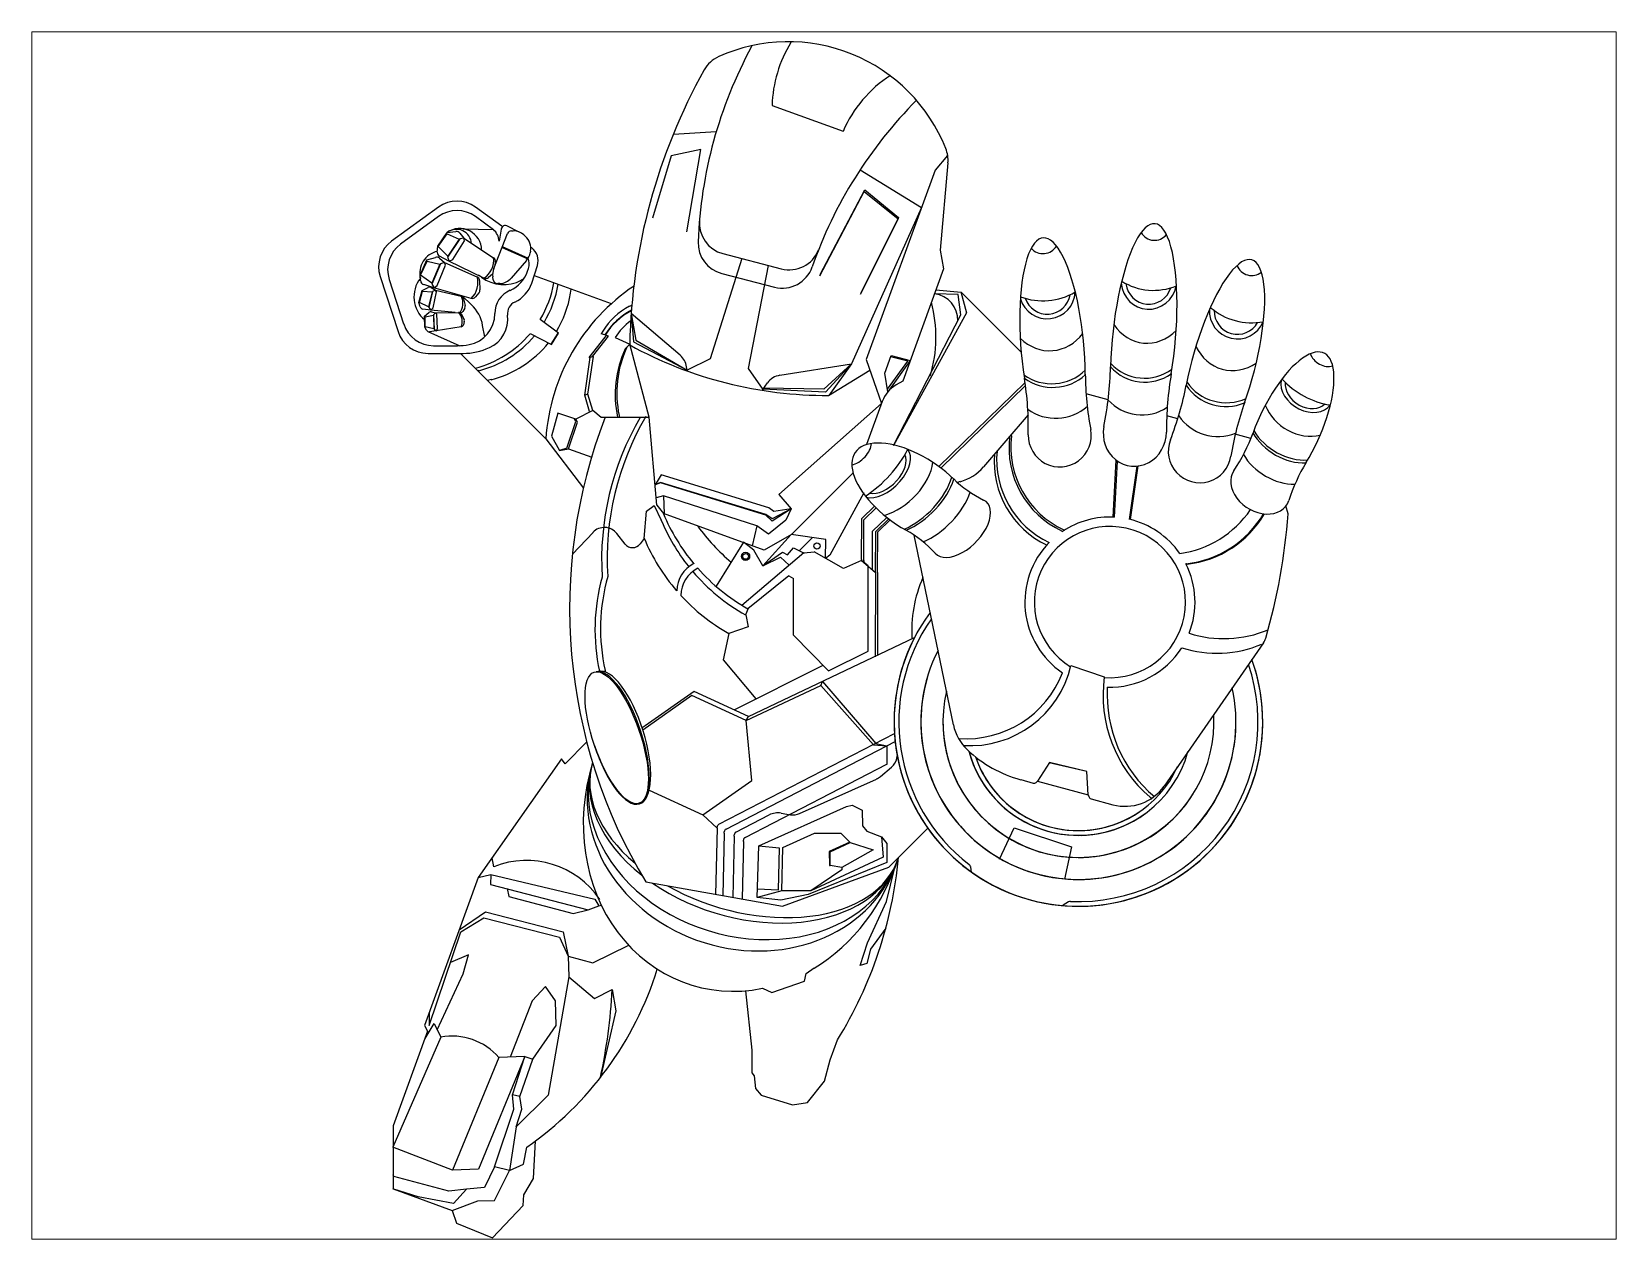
# Paper-space layout 'Layout1' of a CAD drawing. Header units: inches. Extents: x 1.05 to 9.45, y 0.8 to 7.2.
# The model-space entities are those that its viewports show. They can reach past a viewport. Long polylines and large blocks are cut down to what shows.
import ezdxf

# ---------------------------------------------------------------- set-up
doc = ezdxf.new("R2010")
doc.units = ezdxf.units.IN
doc.header["$MEASUREMENT"] = 0

# ---------------------------------------------------------------- blocks, each defined once
blk = doc.blocks.new('Iron Man Eyebrow')
for p, q in [((-0.59, -0.473), (0.117, 0.866)), ((0.117, 0.866), (0.654, 0.429)), ((0.654, 0.429), (0.054, -0.771))]:
    blk.add_line(p, q)

msp = doc.modelspace()

# ---------------------------------------------------------------- linework, layer by layer
for p, q in [((23.675, 41.233), (23.683, 41.249)), ((24.3, 41.3), (24.305, 41.31)), ((24.3, 41.3), (24.3, 41.3)), ((23.675, 41.233), (23.675, 41.233)), ((24, 40.3), (25.128, 39.89)), ((22.433, 39.84), (22.429, 39.84)), ((23.114, 39.88), (22.433, 39.84)), ((22.433, 39.84), (22.433, 39.84)), ((22.4, 39.5), (22.1, 38.51)), ((22.87, 39.6), (22.4, 39.5)), ((22.645, 38.297), (22.87, 39.6)), ((26.782, 39.506), (26.589, 39.276)), ((26.782, 39.506), (26.785, 39.509)), ((26.782, 39.506), (26.782, 39.506)), ((25.395, 39.28), (26.373, 38.679)), ((26.589, 39.276), (25.495, 36.269)), ((26.79, 39.388), (26.669, 38.006)), ((18.706, 38.686), (17.962, 38.146)), ((18.706, 38.536), (18.105, 38.1)), ((19.71, 38.384), (19.294, 38.686)), ((19.58, 38.329), (19.294, 38.536)), ((26.372, 38.68), (25.26, 36.2)), ((18.694, 38.067), (18.842, 38.286)), ((18.702, 38.064), (18.843, 38.265)), ((18.842, 38.286), (18.983, 38.3)), ((18.843, 38.265), (19.034, 38.18)), ((19.044, 38.275), (19.109, 38.195)), ((19.094, 38.343), (19.578, 38.331)), ((19.582, 37.712), (19.801, 38.267)), ((19.702, 38.337), (19.668, 38.146)), ((19.71, 38.384), (19.723, 38.375)), ((19.71, 38.384), (19.71, 38.384)), ((19.975, 38.296), (19.803, 38.387)), ((19.866, 38.311), (19.892, 38.311)), ((20.059, 38.247), (20.088, 38.221)), ((18.687, 37.974), (18.694, 38.067)), ((18.852, 37.907), (18.702, 38.064)), ((19.043, 38.186), (18.851, 37.893)), ((19.034, 38.18), (18.852, 37.907)), ((18.933, 37.856), (19.119, 38.152)), ((19.109, 38.195), (19.043, 38.186)), ((19.109, 38.195), (19.578, 37.883)), ((19.119, 38.152), (19.109, 38.195)), ((19.714, 38.046), (20.123, 37.866)), ((19.719, 38.06), (20.131, 37.879)), ((20.167, 37.99), (20.162, 37.962)), ((20.185, 38.039), (20.171, 38.049)), ((24.737, 38.008), (24.738, 38.008)), ((26.669, 38.006), (26.721, 37.71)), ((18.414, 37.61), (18.522, 37.851)), ((18.422, 37.608), (18.526, 37.831)), ((18.522, 37.851), (18.658, 37.89)), ((18.526, 37.831), (18.729, 37.781)), ((18.729, 37.781), (18.598, 37.48)), ((18.737, 37.788), (18.599, 37.467)), ((18.686, 37.445), (18.818, 37.768)), ((18.723, 37.876), (18.801, 37.809)), ((18.872, 37.83), (18.724, 37.907)), ((18.801, 37.809), (18.737, 37.788)), ((18.801, 37.809), (19.316, 37.583)), ((18.818, 37.768), (18.801, 37.809)), ((18.851, 37.893), (18.877, 37.83)), ((19.425, 37.562), (18.872, 37.83)), ((18.877, 37.83), (18.933, 37.856)), ((19.608, 37.816), (19.6, 37.759)), ((20.105, 37.843), (19.861, 37.561)), ((20.185, 37.482), (20.275, 37.76)), ((23.521, 37.87), (23.017, 36.282)), ((23.22, 37.95), (24.146, 37.708)), ((23.521, 37.87), (23.521, 37.871)), ((23.939, 37.763), (23.618, 36.128)), ((17.781, 37.587), (18.065, 36.713)), ((17.923, 37.541), (18.153, 36.834)), ((18.423, 37.518), (18.414, 37.61)), ((18.598, 37.48), (18.422, 37.608)), ((19.387, 37.575), (19.341, 37.609)), ((19.358, 37.522), (19.364, 37.373)), ((19.564, 37.624), (19.5, 37.572)), ((19.575, 37.533), (19.568, 37.58)), ((19.681, 37.475), (19.647, 37.474)), ((20.059, 37.548), (20.019, 37.527)), ((20.119, 37.672), (20.133, 37.714)), ((21.45, 37.154), (20.228, 37.599)), ((23.202, 37.635), (24.039, 37.419)), ((26.721, 37.71), (26.072, 35.925)), ((29.615, 37.474), (29.615, 37.475)), ((18.396, 37.175), (18.445, 37.367)), ((18.403, 37.175), (18.45, 37.353)), ((18.445, 37.367), (18.54, 37.414)), ((18.45, 37.353), (18.607, 37.342)), ((18.63, 37.407), (18.471, 37.458)), ((18.607, 37.342), (18.549, 37.103)), ((18.612, 37.348), (18.552, 37.093)), ((18.59, 37.412), (18.656, 37.372)), ((18.599, 37.467), (18.635, 37.409)), ((18.656, 37.372), (18.612, 37.348)), ((18.619, 37.088), (18.674, 37.344)), ((19.222, 37.24), (18.63, 37.407)), ((18.635, 37.409), (18.686, 37.445)), ((18.656, 37.372), (19.066, 37.273)), ((18.674, 37.344), (18.656, 37.372)), ((19.23, 37.138), (19.082, 37.28)), ((19.105, 37.233), (19.129, 37.124)), ((19.347, 37.325), (19.294, 37.262)), ((20.802, 37.32), (20.809, 37.387)), ((26.951, 37.303), (26.577, 37.314)), ((26.599, 37.375), (26.998, 37.34)), ((26.997, 36.978), (26.951, 37.303)), ((26.997, 37.341), (27.083, 37.012)), ((26.998, 37.34), (27.954, 36.384)), ((28.015, 37.241), (28.015, 37.244)), ((28.73, 37.297), (28.73, 37.299)), ((28.809, 37.339), (28.809, 37.339)), ((30.33, 37.408), (30.33, 37.409)), ((30.415, 37.437), (30.415, 37.438)), ((18.415, 37.108), (18.396, 37.175)), ((18.549, 37.103), (18.403, 37.175)), ((18.583, 37.054), (18.459, 37.07)), ((18.484, 36.956), (18.554, 37.017)), ((18.492, 36.945), (18.626, 36.972)), ((18.552, 37.093), (18.586, 37.055)), ((18.972, 37.014), (18.583, 37.054)), ((18.586, 37.055), (18.619, 37.088)), ((18.596, 37.026), (18.66, 37.008)), ((18.626, 36.972), (18.631, 36.758)), ((18.66, 37.008), (18.628, 36.978)), ((18.628, 36.978), (18.635, 36.751)), ((18.66, 37.008), (19.026, 37.016)), ((18.681, 36.988), (18.66, 37.008)), ((18.692, 36.762), (18.681, 36.988)), ((19.067, 36.992), (19.112, 36.906)), ((19.123, 37.086), (19.092, 37.033)), ((21.45, 37.154), (21.45, 37.154)), ((21.738, 37.115), (21.777, 37.134)), ((22.541, 36.336), (21.765, 37)), ((21.765, 37), (21.8, 36.55)), ((21.765, 37), (21.835, 36.575)), ((27.083, 37.012), (25.929, 34.905)), ((25.929, 34.905), (26.997, 36.978)), ((31.014, 37.049), (31.015, 37.051)), ((18.487, 36.784), (18.484, 36.956)), ((18.518, 36.733), (18.487, 36.784)), ((18.492, 36.786), (18.492, 36.945)), ((18.631, 36.758), (18.492, 36.786)), ((18.67, 36.725), (18.563, 36.711)), ((18.635, 36.751), (18.673, 36.727)), ((19.064, 36.789), (18.67, 36.725)), ((18.673, 36.727), (18.692, 36.762)), ((19.115, 36.873), (19.101, 36.822)), ((19.439, 36.629), (19.407, 36.808)), ((20.611, 36.685), (20.321, 36.906)), ((21.313, 36.721), (21.289, 36.677)), ((21.756, 36.884), (21.758, 36.885)), ((31.705, 36.856), (31.706, 36.858)), ((31.794, 36.869), (31.794, 36.869)), ((18.538, 36.713), (19.045, 36.488)), ((18.629, 36.489), (19.008, 36.489)), ((20.159, 36.68), (20.501, 36.509)), ((20.492, 36.513), (20.604, 36.69)), ((20.501, 36.509), (20.611, 36.685)), ((21.098, 36.303), (21.352, 36.626)), ((21.148, 36.319), (21.403, 36.642)), ((21.348, 36.659), (21.289, 36.677)), ((21.403, 36.642), (21.346, 36.66)), ((21.352, 36.626), (21.374, 36.651)), ((21.508, 36.62), (21.741, 36.512)), ((21.741, 36.512), (21.67, 36.441)), ((22.051, 35.353), (21.741, 36.512)), ((21.8, 36.55), (22.651, 36.101)), ((21.835, 36.575), (22.651, 36.101)), ((18.54, 36.367), (19.096, 36.367)), ((20.41, 35.01), (19.066, 36.354)), ((21.028, 35.703), (21.114, 36.299)), ((21.078, 35.72), (21.165, 36.316)), ((21.098, 36.303), (21.149, 36.32)), ((21.114, 36.299), (21.098, 36.303)), ((21.165, 36.316), (21.148, 36.319)), ((23.017, 36.282), (22.651, 36.102)), ((25.495, 36.269), (25.736, 35.572)), ((25.787, 36.053), (25.89, 36.334)), ((25.832, 35.799), (26.156, 36.242)), ((26.192, 36.256), (25.839, 35.757)), ((26.156, 36.242), (25.881, 36.313)), ((25.89, 36.334), (26.192, 36.256)), ((19.347, 36.093), (19.33, 36.089)), ((22.651, 36.101), (22.642, 36.156)), ((22.651, 36.102), (22.65, 36.089)), ((23.618, 36.128), (23.852, 35.794)), ((24.123, 36.02), (25.26, 36.2)), ((25.26, 36.2), (24.82, 35.8)), ((25.26, 36.2), (24.85, 35.75)), ((24.897, 35.701), (25.552, 36.1)), ((25.26, 36.2), (24.9, 35.7)), ((25.839, 35.757), (25.787, 36.053)), ((19.546, 35.95), (19.484, 35.936)), ((19.544, 35.949), (19.544, 35.949)), ((21.078, 35.72), (21.028, 35.703)), ((21.155, 35.461), (21.078, 35.72)), ((23.851, 35.794), (23.848, 35.78)), ((23.851, 35.794), (23.927, 35.899)), ((24.85, 35.75), (23.855, 35.8)), ((24.82, 35.8), (23.866, 35.815)), ((26.072, 35.925), (25.969, 35.866)), ((26.647, 34.571), (28.015, 35.904)), ((26.679, 34.548), (28.022, 35.856)), ((29.334, 35.631), (28.983, 35.726)), ((32.144, 35.908), (32.144, 35.909)), ((21.155, 35.461), (20.885, 35.325)), ((21.105, 35.444), (21.028, 35.703)), ((21.29, 35.352), (21.155, 35.461)), ((25.736, 35.572), (24.109, 34.127)), ((25.749, 35.604), (25.5, 34.92)), ((32.772, 35.564), (32.774, 35.565)), ((32.772, 35.564), (32.772, 35.564)), ((32.856, 35.549), (32.856, 35.549)), ((20.602, 35.416), (20.501, 35.055)), ((20.885, 35.325), (20.602, 35.416)), ((20.742, 34.864), (20.888, 35.284)), ((20.767, 34.855), (20.913, 35.275)), ((20.888, 35.284), (20.86, 35.334)), ((20.913, 35.275), (20.885, 35.325)), ((21.105, 35.444), (21.107, 35.436)), ((21.35, 35.352), (21.29, 35.352)), ((22.051, 35.352), (21.351, 35.352)), ((21.573, 35.38), (21.579, 35.352)), ((22.173, 33.958), (22.051, 35.353)), ((28.062, 35.392), (27.355, 34.567)), ((30.438, 35.331), (30.263, 35.378)), ((20.41, 35.01), (21.006, 34.23)), ((20.501, 35.055), (20.625, 34.827)), ((27.769, 35.04), (27.77, 35.051)), ((27.797, 35.06), (27.799, 35.085)), ((27.797, 35.06), (27.797, 35.059)), ((31.596, 35.016), (31.35, 35.083)), ((20.742, 34.864), (20.625, 34.827)), ((20.625, 34.827), (20.767, 34.855)), ((20.767, 34.855), (21.138, 34.719)), ((26.108, 34.758), (26.106, 34.759)), ((26.152, 34.842), (26.152, 34.842)), ((25.285, 34.471), (24.306, 33.493)), ((29.414, 33.77), (29.462, 34.672)), ((29.434, 33.769), (29.482, 34.658)), ((29.462, 34.672), (29.462, 34.674)), ((29.482, 34.657), (29.482, 34.659)), ((29.67, 33.734), (29.791, 34.579)), ((29.688, 33.731), (29.809, 34.581)), ((29.791, 34.579), (29.791, 34.581)), ((29.809, 34.581), (29.81, 34.583)), ((22.238, 34.441), (22.144, 34.279)), ((22.23, 34.321), (22.144, 34.279)), ((22.23, 34.311), (22.144, 34.279)), ((23.9, 33.811), (22.23, 34.321)), ((23.9, 33.8), (22.23, 34.311)), ((23.95, 33.919), (22.238, 34.441)), ((26.986, 34.332), (26.941, 34.319)), ((22.007, 33.866), (22.131, 33.951)), ((22.131, 33.951), (22.241, 33.719)), ((22.279, 34.106), (22.162, 34.076)), ((22.173, 33.958), (22.276, 33.824)), ((23.76, 33.63), (22.279, 34.106)), ((22.279, 34.106), (22.289, 33.819)), ((24.109, 34.127), (24.304, 33.9)), ((25.457, 34.154), (24.915, 33.165)), ((25.552, 34.151), (25.551, 34.152)), ((21.97, 33.431), (22.007, 33.866)), ((23.873, 33.243), (22.276, 33.824)), ((24, 33.74), (23.9, 33.811)), ((24, 33.707), (23.9, 33.8)), ((24.22, 33.723), (23.941, 33.5)), ((24.025, 33.86), (23.95, 33.919)), ((24.304, 33.9), (24, 33.707)), ((24.304, 33.9), (24, 33.74)), ((24.304, 33.9), (24.025, 33.86)), ((24.304, 33.9), (24.22, 33.723)), ((25.419, 33.099), (25.422, 33.745)), ((25.422, 33.745), (25.623, 33.941)), ((25.455, 33.081), (25.458, 33.727)), ((25.458, 33.727), (25.65, 33.914)), ((25.595, 33.546), (25.82, 33.765)), ((25.644, 33.54), (25.851, 33.741)), ((25.679, 33.535), (25.873, 33.724)), ((29.414, 33.77), (29.414, 33.769)), ((29.688, 33.731), (29.688, 33.73)), ((32.187, 33.821), (32.154, 33.946)), ((21.158, 33.526), (20.83, 33.181)), ((21.667, 33.342), (21.535, 33.51)), ((23.76, 33.63), (23.683, 33.312)), ((23.941, 33.5), (23.76, 33.63)), ((24.303, 33.494), (23.854, 32.998)), ((24.306, 33.493), (23.873, 33.243)), ((24.855, 33.416), (24.303, 33.494)), ((24.43, 33.233), (24.642, 33.446)), ((25.592, 32.933), (25.595, 33.546)), ((25.64, 32.893), (25.644, 33.54)), ((25.675, 32.889), (25.679, 33.535)), ((26.878, 30.472), (26.255, 33.481)), ((28.6, 33.548), (28.611, 33.543)), ((28.628, 33.567), (28.64, 33.562)), ((28.64, 33.562), (28.641, 33.562)), ((21.97, 33.431), (21.905, 33.345)), ((23.548, 33.371), (23.115, 32.676)), ((24.504, 33.203), (23.518, 32.367)), ((23.709, 33.244), (23.548, 33.371)), ((23.854, 32.998), (23.709, 33.244)), ((23.854, 32.998), (24.167, 33.213)), ((24.167, 33.213), (24.243, 33.172)), ((24.243, 33.172), (24.337, 33.28)), ((24.337, 33.28), (24.508, 33.199)), ((24.504, 33.203), (24.667, 33.219)), ((25.132, 32.954), (24.667, 33.219)), ((24.849, 33.111), (24.855, 33.416)), ((22.679, 32.982), (22.679, 32.981)), ((22.758, 33.031), (22.758, 33.03)), ((23.854, 32.998), (24.133, 33.135)), ((24.133, 33.135), (24.272, 33.006)), ((24.915, 33.165), (24.849, 33.111)), ((25.42, 33.082), (25.132, 32.954)), ((25.419, 33.099), (25.418, 33.08)), ((25.522, 32.997), (25.42, 33.082)), ((25.42, 33.082), (25.64, 32.893)), ((25.455, 33.081), (25.455, 33.052)), ((25.455, 33.081), (25.455, 33.081)), ((25.522, 31.64), (25.522, 32.997)), ((30.575, 33.03), (30.567, 33.029)), ((30.59, 33.025), (30.57, 33.023)), ((24.264, 32.836), (23.617, 32.316)), ((24.264, 32.836), (24.341, 32.798)), ((24.341, 31.898), (24.341, 32.798)), ((25.64, 32.893), (25.636, 31.555)), ((25.675, 32.889), (25.671, 31.577)), ((23.618, 32.318), (23.579, 32.217)), ((23.582, 32.217), (23.618, 32.027)), ((23.618, 32.027), (23.312, 31.925)), ((23.312, 31.925), (23.226, 31.505)), ((23.628, 30.606), (26.262, 31.859)), ((24.897, 31.329), (24.341, 31.898)), ((31.798, 31.775), (30.219, 29.503)), ((23.226, 31.505), (23.743, 30.884)), ((24.897, 31.329), (25.522, 31.64)), ((21.221, 31.316), (21.224, 31.317)), ((21.237, 31.317), (21.241, 31.32)), ((21.261, 31.324), (21.26, 31.322)), ((21.348, 31.339), (21.356, 31.31)), ((21.348, 31.338), (21.348, 31.338)), ((21.356, 31.311), (21.356, 31.309)), ((23.399, 30.711), (24.79, 31.411)), ((24.787, 31.41), (24.811, 31.419)), ((28.743, 31.415), (29.271, 31.234)), ((22.727, 30.939), (21.95, 30.391)), ((22.765, 31.005), (21.988, 30.457)), ((23.59, 30.54), (22.727, 30.939)), ((23.628, 30.606), (22.765, 31.005)), ((23.59, 30.54), (24.773, 31.1)), ((24.773, 31.1), (24.798, 31.163)), ((24.773, 31.1), (25.611, 30.157)), ((24.798, 31.163), (25.647, 30.18)), ((21.988, 30.457), (21.938, 30.424)), ((23.59, 30.54), (23.628, 30.606)), ((23.676, 29.593), (23.59, 30.54)), ((21.06, 30.203), (20.714, 29.854)), ((21.059, 30.203), (21.061, 30.203)), ((21.95, 30.391), (21.95, 30.391)), ((23.156, 28.896), (25.942, 30.336)), ((23.269, 28.82), (25.953, 30.207)), ((25.647, 30.18), (25.822, 30.139)), ((26.025, 30.244), (26.025, 30.244)), ((20.656, 29.936), (19.337, 28.052)), ((20.714, 29.854), (20.656, 29.936)), ((20.714, 29.854), (20.656, 29.936)), ((21.182, 30.147), (21.182, 30.148)), ((25.611, 30.157), (25.822, 30.139)), ((25.822, 30.139), (25.822, 29.846)), ((25.978, 29.941), (25.987, 29.981)), ((25.995, 29.939), (25.995, 29.939)), ((26.064, 29.974), (26.064, 29.974)), ((31.306, 29.998), (31.306, 29.998)), ((23.573, 28.687), (25.822, 29.849)), ((25.718, 29.652), (25.896, 29.804)), ((28.4, 29.878), (28.21, 29.578)), ((28.4, 29.873), (28.397, 29.873)), ((28.996, 29.731), (28.399, 29.873)), ((28.996, 29.736), (28.4, 29.878)), ((28.995, 29.731), (28.996, 29.731)), ((29.018, 29.362), (28.996, 29.736)), ((22.049, 29.438), (22.048, 29.438)), ((22.049, 29.438), (22.899, 29.045)), ((22.899, 29.045), (23.676, 29.593)), ((24.437, 29.067), (25.658, 29.614)), ((27.945, 29.604), (28.145, 29.55)), ((28.21, 29.578), (28.191, 29.561)), ((28.21, 29.578), (29.018, 29.362)), ((23.79, 28.552), (25.181, 29.18)), ((25.181, 29.18), (25.268, 29.197)), ((25.268, 29.197), (25.429, 29.12)), ((29.018, 29.362), (29.026, 29.335)), ((29.061, 29.301), (29.407, 29.207)), ((30.001, 29.324), (30.019, 29.308)), ((22.899, 29.045), (23.129, 28.832)), ((23.427, 28.772), (23.955, 29.044)), ((24.142, 29.074), (24.293, 29.048)), ((25.429, 29.12), (25.435, 28.873)), ((23.129, 28.832), (23.104, 27.78)), ((23.129, 28.832), (23.129, 28.851)), ((23.242, 28.756), (23.219, 27.765)), ((23.242, 28.756), (23.242, 28.776)), ((23.4, 28.708), (23.377, 27.737)), ((23.4, 28.708), (23.4, 28.727)), ((24.168, 28.528), (24.674, 28.756)), ((24.674, 28.756), (25.089, 28.756)), ((25.089, 28.756), (25.238, 28.607)), ((25.435, 28.873), (25.502, 28.786)), ((25.502, 28.786), (25.736, 28.699)), ((25.736, 28.699), (25.823, 28.592)), ((25.736, 28.699), (25.765, 28.373)), ((25.854, 28.214), (26.473, 28.833)), ((27.608, 28.343), (27.841, 28.842)), ((27.841, 28.842), (28.753, 28.538)), ((23.546, 28.623), (23.524, 27.711)), ((23.546, 28.623), (23.546, 28.642)), ((23.764, 27.737), (23.79, 28.552)), ((23.79, 28.552), (24.113, 28.521)), ((24.113, 28.521), (24.095, 27.849)), ((24.154, 27.838), (24.168, 28.528)), ((25.231, 28.613), (24.908, 28.462)), ((24.908, 28.462), (24.912, 28.242)), ((24.923, 28.459), (25.238, 28.607)), ((24.923, 28.242), (24.923, 28.459)), ((25.603, 28.491), (25.105, 28.209)), ((25.238, 28.607), (25.603, 28.491)), ((25.823, 28.592), (25.823, 28.292)), ((28.753, 28.538), (28.64, 28.026)), ((19.583, 28.223), (19.556, 28.365)), ((24.163, 27.599), (25.854, 28.214)), ((25.823, 28.292), (24.573, 27.784)), ((25.765, 28.373), (24.617, 27.838)), ((25.105, 28.171), (24.617, 27.838)), ((24.912, 28.242), (24.923, 28.242)), ((25.105, 28.209), (24.923, 28.242)), ((25.105, 28.209), (25.105, 28.171)), ((25.816, 27.669), (25.943, 28.187)), ((27.147, 28.224), (27.153, 28.166)), ((19.337, 28.052), (18.482, 25.703)), ((19.337, 28.052), (19.535, 28.097)), ((19.535, 28.097), (19.534, 27.942)), ((19.534, 27.942), (21.083, 27.538)), ((19.535, 28.097), (21.187, 27.71)), ((21.996, 27.981), (24.163, 27.599)), ((19.796, 27.875), (19.822, 27.749)), ((19.822, 27.749), (20.842, 27.478)), ((21.187, 27.71), (21.252, 27.6)), ((24.154, 27.838), (23.764, 27.737)), ((24.138, 27.691), (23.764, 27.737)), ((24.095, 27.849), (23.767, 27.865)), ((24.573, 27.784), (24.138, 27.691)), ((24.617, 27.838), (24.154, 27.838)), ((25.512, 27.014), (25.816, 27.669)), ((28.706, 27.666), (28.619, 27.614)), ((19.034, 27.219), (19.454, 27.508)), ((19.06, 27.191), (19.426, 27.412)), ((19.426, 27.412), (20.626, 27.103)), ((19.454, 27.508), (20.683, 27.19)), ((20.842, 27.478), (21.083, 27.538)), ((21.083, 27.538), (21.252, 27.6)), ((21.252, 27.6), (21.293, 27.612)), ((18.559, 25.706), (19.06, 27.191)), ((20.683, 27.19), (20.765, 26.804)), ((25.805, 27.249), (25.56, 26.916)), ((20.626, 27.103), (20.765, 26.804)), ((21.154, 26.697), (21.724, 26.978)), ((25.399, 26.657), (25.512, 27.014)), ((25.56, 26.916), (25.501, 26.689)), ((19.181, 26.825), (18.895, 26.704)), ((19.099, 26.526), (19.181, 26.825)), ((20.765, 26.804), (21.154, 26.697)), ((20.765, 26.804), (20.774, 26.476)), ((25.501, 26.689), (25.399, 26.657)), ((18.683, 25.633), (19.099, 26.526)), ((20.774, 26.476), (20.445, 24.6)), ((20.774, 26.476), (21.181, 26.133)), ((23.995, 26.227), (24.516, 26.405)), ((24.516, 26.405), (24.543, 26.53)), ((24.543, 26.53), (24.666, 26.616)), ((20.403, 26.32), (20.19, 26.096)), ((20.563, 26.096), (20.403, 26.32)), ((21.181, 26.133), (21.462, 26.273)), ((21.462, 26.273), (21.519, 25.935)), ((23.579, 26.256), (23.678, 25.312)), ((23.848, 26.294), (23.995, 26.227)), ((18.557, 25.91), (18.559, 25.706)), ((20.19, 26.096), (19.845, 25.202)), ((20.573, 25.703), (20.563, 26.096)), ((21.519, 25.935), (21.276, 24.881)), ((18.482, 25.703), (18.532, 25.616)), ((18.493, 25.496), (18.637, 25.736)), ((18.637, 25.736), (18.741, 25.521)), ((20.201, 25.172), (20.573, 25.703)), ((18.741, 25.521), (17.984, 23.776)), ((18.532, 25.616), (17.985, 24.113)), ((18.493, 25.496), (18.485, 25.487)), ((24.919, 25.16), (25.038, 25.475)), ((19.666, 25.197), (18.928, 23.408)), ((20.076, 25.21), (19.339, 23.422)), ((20.076, 25.21), (19.666, 25.197)), ((19.878, 24.603), (20.076, 25.21)), ((19.999, 24.577), (20.201, 25.172)), ((20.076, 25.21), (20.201, 25.172)), ((23.678, 25.312), (23.678, 24.952)), ((24.834, 24.82), (24.919, 25.16)), ((23.678, 24.952), (23.714, 24.904)), ((23.714, 24.904), (23.736, 24.703)), ((23.736, 24.703), (23.829, 24.599)), ((24.561, 24.48), (24.834, 24.82)), ((19.904, 24.378), (19.878, 24.603)), ((19.999, 24.577), (19.878, 24.603)), ((20.445, 24.6), (19.939, 24.095)), ((20.031, 24.375), (19.999, 24.577)), ((23.829, 24.599), (24.323, 24.446)), ((24.323, 24.446), (24.561, 24.48)), ((19.597, 23.461), (19.904, 24.378)), ((19.939, 24.095), (20.031, 24.375)), ((17.985, 24.113), (17.985, 23.113)), ((19.939, 24.095), (19.833, 23.405)), ((18.928, 23.408), (17.984, 23.776)), ((20.053, 23.506), (20.108, 23.772)), ((20.215, 23.275), (20.247, 23.875)), ((19.339, 23.422), (18.929, 23.409)), ((19.597, 23.461), (19.434, 23.134)), ((19.594, 22.928), (19.833, 23.405)), ((19.833, 23.405), (19.597, 23.461)), ((19.833, 23.405), (20.053, 23.506)), ((18, 23.306), (17.985, 23.337)), ((18.871, 23.073), (18, 23.306)), ((19.434, 23.134), (19.151, 23.108)), ((20.058, 23.015), (20.215, 23.275)), ((18.385, 22.987), (17.983, 23.113)), ((17.985, 23.113), (18.924, 22.771)), ((18.943, 22.879), (18.385, 22.987)), ((19.151, 23.108), (18.871, 23.073)), ((18.924, 22.771), (19.329, 22.922)), ((19.151, 23.108), (18.943, 22.879)), ((19.329, 22.922), (19.594, 22.928)), ((20.048, 22.849), (20.058, 23.015)), ((18.924, 22.771), (18.992, 22.57)), ((19.562, 22.336), (20.048, 22.849)), ((18.992, 22.57), (19.562, 22.336))]:
    msp.add_line(p, q)
for centre, radius in [((23.579, 33.146), 0.065), ((24.711, 33.311), 0.05), ((23.579, 33.146), 0.045)]:
    msp.add_circle(centre, radius)
for centre, radius, start, end in [((24.258, 38.623), 2.689, 21.673, 114.2674), ((25.999, 40.245), 2, 148.1709, 178.4306), ((29.823, 37.887), 7, 151.4416, 177.9462), ((23.358, 40.619), 0.5, 114.2674, 150.8022), ((31.048, 36.322), 9.309, 150.8022, 178.8321), ((26.962, 39.096), 2, 122.8058, 156.6272), ((31.247, 35.437), 7, 135.0408, 160.8015), ((26.292, 39.432), 0.5, 355, 21.673), ((26.292, 39.432), 0.5, 355, 21.673), ((19, 38.282), 0.5, 54, 126), ((19, 38.132), 0.5, 54, 126), ((23.346, 38.434), 0.5, 175.1717, 255.3659), ((19.043, 38.001), 0.347, 0.3719, 125.0557), ((18.99, 38.093), 0.242, 3.651, 127.3187), ((18.99, 38.231), 0.07, 39.3152, 95.9555), ((19.416, 38.137), 0.252, 2.15, 50.3327), ((19.771, 38.325), 0.07, 62.2157, 169.9714), ((19.866, 38.241), 0.07, 90.0338, 158.4897), ((19.892, 38.061), 0.25, 48.1553, 90.0338), ((18.256, 37.742), 0.5, 126, 198), ((18.399, 37.695), 0.5, 126, 198), ((18.765, 37.638), 0.356, 102.635, 192.9518), ((18.757, 37.969), 0.07, 175.9085, 242.2653), ((19.921, 38.035), 0.25, 349.6778, 48.1553), ((20.038, 37.837), 0.25, 342, 54), ((23.327, 38.119), 0.5, 177.9462, 255.5108), ((24.272, 38.192), 0.5, 255.3659, 338.4476), ((28.3, 38.2), 0.25, 221.3207, 328.4775), ((18.677, 37.823), 0.07, 49.3152, 105.9555), ((19.238, 37.848), 0.346, 302.9627, 6.7019), ((19.539, 37.825), 0.07, 352.2278, 56.3414), ((19.916, 38.007), 0.25, 319.1333, 349.6778), ((19.895, 37.791), 0.25, 342, 21.0562), ((24.165, 37.903), 0.5, 255.5108, 340.8015), ((31.61, 37.852), 0.25, 201.3207, 308.4775), ((18.788, 37.264), 0.472, 141.4559, 230.8529), ((18.493, 37.525), 0.07, 185.9085, 252.2653), ((18.987, 37.489), 0.346, 313.7356, 16.7019), ((19.288, 37.519), 0.07, 2.2278, 66.3414), ((19.742, 38.059), 0.6, 233.8042, 297.5103), ((19.456, 37.625), 0.07, 244.2274, 309.7771), ((19.519, 37.678), 0.07, 309.7771, 310.8851), ((19.815, 37.62), 0.25, 158.4897, 189.1143), ((19.645, 37.544), 0.07, 189.1143, 271.9855), ((19.672, 37.725), 0.25, 271.9855, 319.1333), ((19.644, 37.826), 0.5, 293.3248, 342), ((19.71, 37.637), 0.5, 294.5031, 342), ((18.863, 37.779), 1.7, 329.0689, 350.074), ((18.563, 37.367), 0.0525, 59.3152, 115.9555), ((18.836, 37.16), 0.259, 322.9627, 25.4717), ((19.054, 37.222), 0.0525, 12.2278, 76.3414), ((19.241, 37.308), 0.07, 254.2274, 319.7771), ((19.294, 37.371), 0.07, 319.7771, 2.2278), ((20, 37), 0.4, 113.3248, 180.1763), ((18.928, 37.74), 1.7, 328.7833, 350.6441), ((23.573, 34.801), 3.17, 123.7914, 176.2086), ((19.125, 37.597), 1.7, 328.6312, 350.6441), ((26.527, 36.896), 0.42, 357.8804, 83.1763), ((28.366, 37.36), 0.444, 196.4761, 357.3203), ((28.3, 38.2), 1, 249.019, 300.7792), ((28.366, 37.36), 0.37, 198.6837, 350.2337), ((18.466, 37.122), 0.0525, 195.9085, 262.2653), ((18.583, 36.982), 0.0455, 74.3152, 130.9555), ((18.858, 36.871), 0.225, 337.9627, 41.7019), ((19.027, 36.971), 0.0455, 27.2278, 91.3414), ((19.046, 37.06), 0.0525, 264.2274, 329.7771), ((19.078, 37.113), 0.0525, 329.7771, 12.2278), ((19.1, 36.997), 0.5, 280.5813, 0.1763), ((18.816, 36.704), 0.6, 9.9845, 46.3903), ((19.305, 36.913), 0.5, 294.7145, 7.1251), ((20, 37), 0.2, 114.5031, 187.1251), ((22.254, 36.132), 1.11, 117.7412, 147.9575), ((22.287, 36.071), 1.11, 117.7412, 147.9575), ((22.29, 36.065), 1.11, 117.7412, 147.7043), ((24.44, 36.626), 2.16, 343.4317, 14.8181), ((31.384, 37.04), 0.444, 176.4761, 337.3203), ((31.61, 37.852), 1, 229.019, 280.7792), ((31.384, 37.04), 0.37, 178.6837, 330.2337), ((18.54, 36.867), 0.5, 198, 270), ((18.629, 36.989), 0.5, 198, 270), ((18.557, 36.756), 0.0455, 210.9085, 277.2653), ((19.057, 36.833), 0.0455, 279.2274, 344.7771), ((19.071, 36.885), 0.0455, 344.7771, 27.2278), ((22.43, 36.002), 1.11, 127.3785, 146.1732), ((19.008, 37.489), 1, 270, 280.5813), ((18.863, 37.779), 1.7, 284.4407, 319.6816), ((18.928, 37.74), 1.7, 284.2265, 319.8843), ((19.125, 37.597), 1.7, 284.2265, 321.2984), ((23.266, 35.74), 1.731, 155.2397, 192.0256), ((24.866, 42.2), 6.5, 241.2717, 270.3018), ((19.096, 37.367), 1, 270, 294.7145), ((23.24, 35.713), 1.731, 155.1392, 192.0256), ((22.346, 36.108), 0.3, 9.0643, 49.4657), ((24.17, 35.723), 0.3, 99.0193, 144.1543), ((23.066, 35.191), 5, 358.6844, 9.0426), ((33.97, 36.083), 5, 180.5262, 190.6691), ((26.219, 35.433), 0.5, 120, 160), ((25.663, 36.815), 5, 338.6844, 349.0426), ((36.214, 33.924), 5, 160.5262, 170.6691), ((29.186, 32.324), 8.4, 158.8657, 211.1343), ((25.763, 33.094), 4.468, 149.6446, 183.5645), ((25.851, 33.107), 4.468, 149.6446, 183.5645), ((29.216, 34.869), 1.457, 173.2197, 245.0094), ((29.244, 34.887), 1.457, 173.2197, 245.0094), ((28.565, 35.065), 0.5, 178.6844, 10.6691), ((30.787, 34.815), 0.5, 158.6844, 350.6691), ((28.982, 34.645), 1.457, 174.9775, 244.855), ((29.02, 34.682), 1.457, 174.6998, 244.6702), ((26.785, 35.054), 0.75, 285.493, 319.4135), ((25.339, 35.434), 3.1, 202.6391, 202.7698), ((25.098, 34.92), 3.1, 202.6391, 218.709), ((25.137, 35.017), 3.1, 202.6391, 219.8646), ((29.361, 32.421), 1.35, 86.905, 123.777), ((29.361, 32.421), 1.35, 34.7907, 76.783), ((30.247, 34.802), 1.626, 277.8697, 325.7839), ((30.396, 34.646), 1.626, 276.2187, 329.6951), ((30.409, 34.641), 1.626, 276.2187, 329.6951), ((22.718, 34.502), 9.494, 343.7658, 355.8918), ((21.339, 33.355), 0.25, 38.3218, 136.5473), ((25.339, 35.434), 3.1, 215.6897, 230.1226), ((29.361, 32.421), 1.2, 265.6174, 238.7041), ((21.785, 33.435), 0.15, 218.3218, 322.9068), ((24.831, 34.627), 3.1, 202.6391, 220.8273), ((29.361, 32.421), 1.35, 135.6227, 236.1082), ((28.861, 30.52), 2.85, 100.0636, 100.1575), ((22.976, 32.592), 0.49, 116.394, 179.0091), ((23.04, 32.519), 0.49, 116.6061, 179.0354), ((25.137, 35.017), 3.1, 221.6446, 240.6416), ((29.361, 32.421), 1.35, 338.5122, 26.7341), ((24.26, 31.985), 3.071, 164.2864, 192.438), ((24.348, 31.997), 3.071, 164.2864, 192.438), ((25.098, 34.92), 3.1, 220.4938, 240.6416), ((28.265, 31.971), 2.05, 155.8782, 183.8863), ((24.831, 34.627), 3.1, 222.6191, 240.6416), ((28.861, 30.52), 2.925, 143.5637, 19.7721), ((28.861, 30.52), 2.85, 144.9297, 232.5313), ((31.169, 33.657), 1.816, 252.3287, 292.7566), ((28.861, 30.521), 2.925, 151.284, 359.0852), ((28.861, 30.52), 2.925, 151.2745, 16.2618), ((29.361, 32.421), 1.35, 268.2194, 327.5691), ((31.06, 33.425), 1.816, 252.0809, 293.1455), ((31.593, 31.917), 0.25, 325.1994, 343.7658), ((28.861, 30.52), 2.5, 153.0364, 12.4952), ((28.861, 30.52), 2.85, 267.4285, 18.6922), ((28.861, 30.521), 2.5, 162.8394, 347.9102), ((28.861, 30.52), 2.5, 162.8251, 1.2255), ((27.077, 31.895), 1.643, 265.8905, 338.8072), ((27.142, 31.786), 1.643, 266.2321, 346.9636), ((31.373, 30.943), 2.122, 172.103, 229.7049), ((28.861, 30.52), 2.15, 166.9246, 3.1426), ((31.438, 30.953), 2.122, 176.7992, 229.7049), ((28.861, 30.52), 2.15, 178.4589, 327.9889), ((27.612, 30.624), 0.75, 191.6965, 226.7591), ((28.861, 30.521), 2.15, 185.3552, 327.8806), ((25.734, 29.994), 0.25, 310.4256, 347.8493), ((28.469, 31.534), 2, 226.7591, 254.8104), ((28.861, 30.52), 1.8, 194.9633, 306.17), ((28.861, 30.52), 1.8, 194.9633, 344.8154), ((28.861, 30.52), 1.725, 198.7417, 304.1495), ((28.861, 30.52), 1.725, 198.7417, 335.8046), ((28.861, 30.521), 1.8, 203.5021, 306.1188), ((28.861, 30.521), 1.725, 205.5263, 304.0946), ((25.556, 29.843), 0.25, 294.1643, 310.4256), ((28.158, 29.598), 0.05, 254.8104, 311.5691), ((29.604, 29.931), 0.75, 254.8104, 325.1994), ((29.074, 29.35), 0.05, 196.9379, 254.8104), ((24.093, 28.778), 0.3, 80.4276, 117.3337), ((24.335, 29.295), 0.25, 260.4276, 294.1643), ((23.179, 28.851), 0.05, 117.3337, 180), ((23.292, 28.776), 0.05, 117.3337, 180), ((23.45, 28.727), 0.05, 117.3337, 180), ((23.596, 28.642), 0.05, 117.3337, 180), ((20.101, 26.923), 1.4, 33.8312, 111.7264), ((19.335, 28.992), 6.7, 328.3375, 354.6429), ((27.097, 28.218), 0.05, 6.352, 52.5313), ((27.203, 28.171), 0.05, 186.352, 234.7737), ((28.861, 30.52), 2.925, 234.7737, 264.6472), ((28.731, 27.623), 0.05, 87.4285, 120.5481), ((28.593, 27.658), 0.05, 264.6472, 300.5481), ((16.999, 28.221), 5.428, 304.9429, 342.6039), ((13.072, 26.687), 8.4, 347.5897, 357.1795), ((18.915, 24.536), 1, 41.3433, 100.0457)]:
    msp.add_arc(centre, radius, start, end)
for centre, major_axis, ratio, start_param, end_param in [((29.898, 36.572), (0.176, 1.853), 0.268771, 4.448099, 8.107034), ((28.45, 36.45), (-0.15, 1.75), 0.28467, 4.445225, 8.10416), ((30.072, 38.425), (0.046, 0.261), 0.943396, 2.291978, 4.162218), ((31.152, 36.156), (0.458, 1.696), 0.28467, 4.445225, 8.10416), ((29.982, 37.536), (0.082, 0.463), 0.943396, 1.858358, 4.66562), ((30.072, 38.425), (0.184, 1.044), 0.943396, 2.775405, 3.678791), ((29.982, 37.536), (0.068, 0.386), 0.943396, 1.896888, 4.541934), ((29.974, 37.37), (0.084, 0.84), 0.829798, 2.358793, 3.937227), ((28.386, 37.204), (0.086, -0.792), 0.878759, 5.466938, 7.045373), ((31.35, 36.886), (-0.19, -0.774), 0.878759, 5.466938, 7.045373), ((32.198, 35.174), (0.559, 1.197), 0.377265, 4.423385, 8.08232), ((32.766, 36.366), (-0.212, 0.132), 0.75, 0.721182, 2.591422), ((28.449, 36.513), (0.697, 0.061), 0.896258, 3.930457, 5.472133), ((28.466, 36.455), (0.697, 0.061), 0.896258, 3.914574, 5.440007), ((24.364, 36.193), (0.92, 5.219), 0.943396, 4.689427, 4.870212), ((29.914, 36.575), (0.701, 0.006), 0.948271, 3.818871, 5.344304), ((29.909, 36.638), (0.701, 0.006), 0.948271, 3.834753, 5.376429), ((35.266, 35.23), (0.92, 5.219), 0.943396, 1.57998, 1.757007), ((32.766, 36.366), (-0.848, 0.53), 0.75, 1.204609, 2.107995), ((31.169, 36.156), (0.676, -0.181), 0.896258, 3.914574, 5.440007), ((31.173, 36.216), (0.676, -0.181), 0.896258, 3.930457, 5.472133), ((32.488, 35.797), (-0.377, 0.235), 0.75, 0.287562, 3.094823), ((32.488, 35.797), (-0.314, 0.196), 0.75, 0.326092, 2.971138), ((28.512, 35.966), (0.697, 0.061), 0.896258, 3.930457, 5.40913), ((29.869, 36.056), (0.701, 0.006), 0.948271, 3.834753, 5.313426), ((32.443, 35.687), (-0.561, 0.421), 0.848821, 0.95007, 2.528505), ((29.756, 35.106), (0.092, 0.522), 0.943396, 1.547834, 4.8986), ((31.045, 35.68), (0.676, -0.181), 0.896258, 3.930457, 5.40913), ((26.269, 34.141), (-0.95, 0.652), 0.494252, 4.378019, 8.036954), ((27.132, 37.226), (-4.24, 2.65), 0.75, 3.118631, 3.299416), ((32.213, 35.169), (-0.602, 0.357), 0.672994, 0.835357, 2.360791), ((32.222, 35.214), (-0.602, 0.357), 0.672994, 0.85124, 2.392916), ((25.343, 34.824), (0.203, 0.203), 0.565217, 3.862774, 5.733014), ((25.343, 34.824), (0.813, 0.813), 0.565217, 4.346201, 5.249587), ((25.782, 34.491), (0.361, 0.361), 0.565217, 3.429154, 6.236416), ((25.782, 34.491), (0.301, 0.301), 0.565217, 3.467685, 6.112731), ((32.058, 34.833), (-0.602, 0.357), 0.672994, 0.85124, 2.329913), ((25.871, 34.436), (0.587, 0.553), 0.640638, 4.038811, 5.617245), ((31.745, 34.232), (-0.424, 0.265), 0.75, -0.022962, 3.327803), ((36.733, 32.015), (-4.24, 2.65), 0.75, 0.009183, 0.186211), ((26.239, 34.17), (0.561, 0.576), 0.507273, 4.002, 5.543676), ((26.279, 34.157), (0.561, 0.576), 0.507273, 3.986117, 5.511551), ((30.926, 38.461), (4.066, 4.066), 0.565217, 3.150776, 3.327803), ((26.542, 33.969), (0.561, 0.576), 0.507273, 4.002, 5.480673), ((26.999, 33.598), (0.407, 0.407), 0.565217, 3.118631, 6.469396), ((22.47, 29.185), (4.066, 4.066), 0.565217, 6.260223, 6.441009), ((21.566, 30.269), (-0.331, 1.049), 0.366438, 1.570796, 6.268245), ((21.546, 30.269), (0.348, -1.044), 0.349144, 4.712389, 9.393775), ((23.578, 29.119), (2.426, -0.755), 0.865865, 9.341013, 9.341455), ((23.578, 29.119), (2.426, -0.755), 0.865865, 9.339766, 9.340355), ((23.578, 29.119), (-2.426, 0.755), 0.78715, 6.1921, 6.192582), ((23.578, 29.119), (-2.426, 0.755), 0.78715, 6.190721, 6.191483), ((23.578, 29.119), (2.426, -0.755), 0.669077, 9.320196, 9.320736), ((23.578, 29.119), (2.426, -0.755), 0.669077, 9.318544, 9.319515), ((23.578, 29.119), (-2.426, 0.755), 0.62972, 6.173297, 6.173816), ((23.578, 29.119), (-2.426, 0.755), 0.62972, 6.171486, 6.172312), ((23.578, 29.119), (2.426, -0.755), 0.865865, 3.141593, 6.283185), ((23.578, 29.119), (-2.426, 0.755), 0.78715, 0, 3.141593), ((23.578, 29.119), (-0.862, -2.771), 0.8756, 4.713033, 6.729823), ((23.578, 29.119), (2.426, -0.755), 0.669077, 3.141593, 4.191471), ((23.578, 29.119), (-2.426, 0.755), 0.62972, 0, 0.976044), ((23.578, 29.119), (2.426, -0.755), 0.669077, 4.28036, 6.283185), ((23.578, 29.119), (-2.426, 0.755), 0.62972, 1.240024, 3.141593), ((23.578, 29.119), (-0.862, -2.771), 0.8756, 7.060957, 7.853978)]:
    msp.add_ellipse(centre, major_axis=major_axis, ratio=ratio, start_param=start_param, end_param=end_param)
msp.add_ellipse((21.534, 30.269), major_axis=(-0.358, 1.04), ratio=0.339242)

# ---------------------------------------------------------------- block references
for p in [(25.346, 38.071), (25.353, 38.094)]:
    msp.add_blockref('Iron Man Eyebrow', p)

psp = doc.layouts.get("Layout1")

# ---------------------------------------------------------------- viewports
at = {"layer": '0'}
psp.add_viewport(center=(5.25, 4), size=(8.4, 6.4), view_center_point=(24.8236, 31.8911), view_height=19.158686, dxfattribs=at)

doc.saveas('drawing.dxf')
